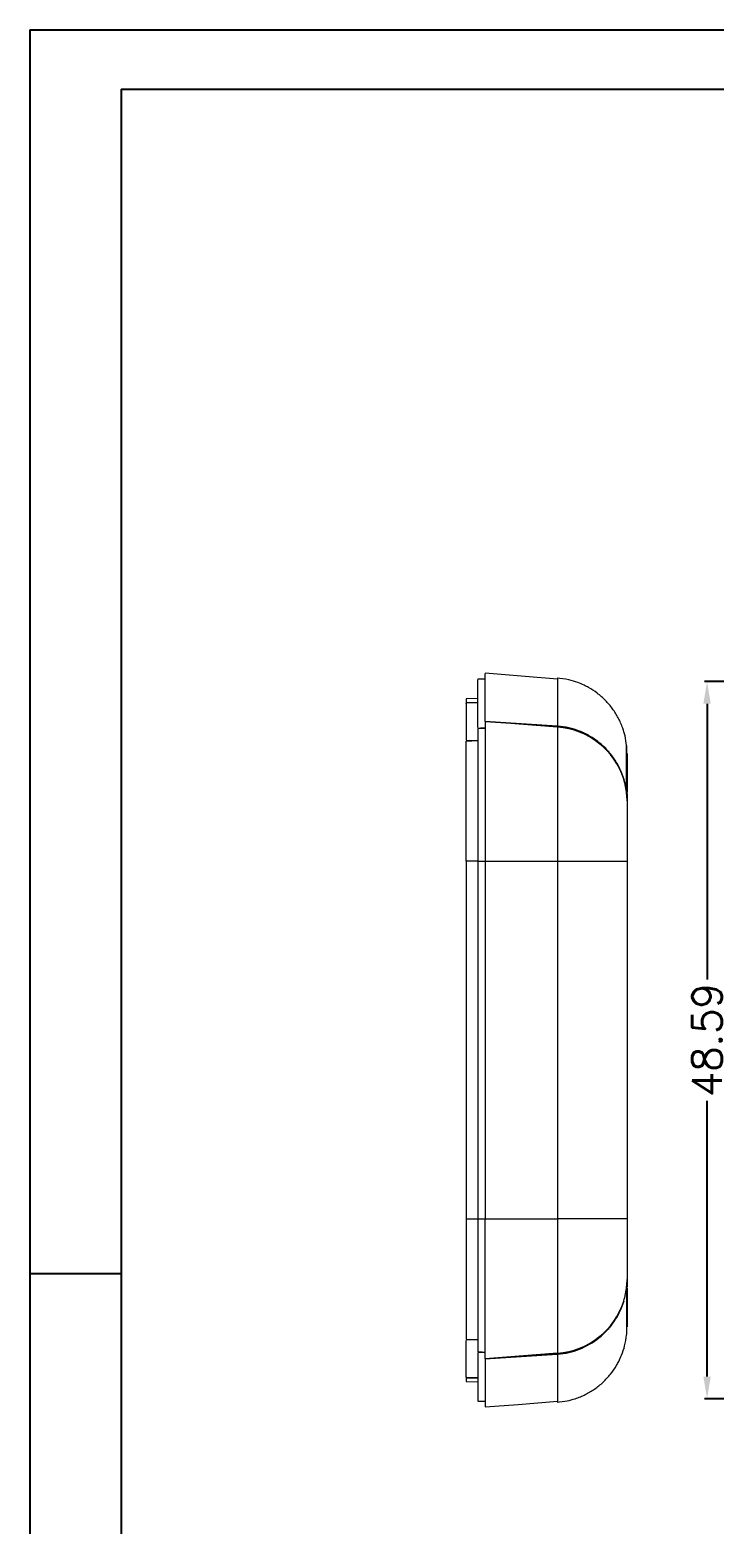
# Model space of a CAD drawing. Header units: inches. Extents: x 2768 to 3285, y 323 to 492.
# Drawn here: x 3046.9 to 3093.3, y 390.7 to 491.9 of the extents above; entities that cross this region are included whole.
import ezdxf

# ---------------------------------------------------------------- set-up
doc = ezdxf.new("R2010")
doc.units = ezdxf.units.IN
doc.styles.get("Standard").update_dxf_attribs({"font": 'txt', "bigfont": 'gbcbig.shx'})
doc.dimstyles.new('2', dxfattribs={"dimtxt": 2, "dimasz": 1.5, "dimexe": 0.18, "dimexo": 0.0625, "dimgap": 0.1, "dimtad": 0, "dimzin": 12, "dimdsep": 46, "dimtxsty": 'Standard', "dimcen": 0.5, "dimclrd": 3, "dimclre": 3, "dimadec": 0, "dimazin": 0, "dimtfac": 1, "dimtofl": 0, "dimtmove": 0, "dimatfit": 3, "dimfxl": 1, "dimtolj": 1, "dimtzin": 0, "dimarcsym": 0})

# ---------------------------------------------------------------- blocks, each defined once
blk = doc.blocks.new('*D149')
at = {"color": 3, "lineweight": -2}
for p, q in [((3112.56, 447.79), (3092.61, 447.79)), ((3092.79, 446.29), (3092.79, 427.6)), ((3092.79, 400.71), (3092.79, 419.4)), ((3112.58, 399.21), (3092.61, 399.21))]:
    blk.add_line(p, q, dxfattribs=at)
at = {"color": 3}
for points in [[(3092.54, 446.29), (3093.04, 446.29), (3092.79, 447.79)], [(3092.54, 400.71), (3093.04, 400.71), (3092.79, 399.21)]]:
    blk.add_solid(points, dxfattribs=at)
at = {"layer": 'Defpoints', "color": 0}
for p in [(3092.79, 447.79), (3112.63, 447.79), (3112.64, 399.21)]:
    blk.add_point(p, dxfattribs=at)
at = {"color": 0, "insert": (3092.79, 423.5), "char_height": 2, "attachment_point": 5, "rotation": 90}
blk.add_mtext('\\A1;48.59', dxfattribs=at)

msp = doc.modelspace()

# ---------------------------------------------------------------- linework, layer by layer
for p, q in [((3046.948, 491.935), (3285.275, 491.935)), ((3046.948, 491.935), (3046.948, 323.421)), ((3053.115, 487.923), (3281.263, 487.923)), ((3053.115, 487.923), (3053.115, 327.433)), ((3053.115, 407.678), (3046.948, 407.678)), ((3046.948, 401.437), (3046.948, 323.421))]:
    msp.add_line(p, q)
at = {"color": 7, "linetype": 'Continuous', "lineweight": 15}
for p, q in [((3077.772, 447.949), (3077.272, 447.949)), ((3082.672, 448.013), (3082.672, 447.933)), ((3077.272, 446.651), (3076.472, 446.623)), ((3076.472, 446.623), (3076.472, 446.374)), ((3077.273, 447.187), (3077.24, 447.19)), ((3076.472, 446.374), (3077.272, 446.377)), ((3076.472, 446.374), (3076.472, 446.359)), ((3077.272, 446.351), (3076.472, 446.323)), ((3077.272, 444.633), (3077.772, 444.633)), ((3077.772, 445.095), (3082.672, 444.764)), ((3082.672, 444.764), (3077.772, 445.095)), ((3082.672, 444.707), (3077.772, 445.086)), ((3077.272, 443.809), (3076.472, 443.781)), ((3076.472, 443.762), (3077.272, 443.788)), ((3076.472, 443.779), (3076.472, 443.762)), ((3087.346, 443.455), (3087.346, 443.455)), ((3087.372, 440.199), (3087.372, 439.703)), ((3077.272, 435.614), (3076.472, 435.614)), ((3076.472, 435.614), (3076.472, 411.385)), ((3077.272, 435.614), (3077.772, 435.614)), ((3077.272, 435.614), (3077.272, 411.385)), ((3077.772, 435.614), (3082.672, 435.614)), ((3077.772, 435.614), (3077.772, 411.385)), ((3082.672, 435.614), (3082.672, 411.385)), ((3082.672, 435.614), (3087.372, 435.614)), ((3087.372, 435.614), (3087.372, 411.385)), ((3076.472, 411.385), (3077.272, 411.385)), ((3077.272, 411.385), (3077.772, 411.385)), ((3077.772, 411.385), (3082.672, 411.385)), ((3087.372, 411.385), (3082.672, 411.385)), ((3087.372, 407.297), (3087.372, 406.8)), ((3076.472, 403.237), (3077.272, 403.211)), ((3076.472, 403.237), (3076.472, 403.219)), ((3076.472, 403.219), (3077.272, 403.191)), ((3087.346, 403.544), (3087.346, 403.544)), ((3077.272, 402.367), (3077.772, 402.367)), ((3082.672, 402.293), (3077.772, 401.913)), ((3082.672, 402.235), (3077.772, 401.905)), ((3077.772, 401.905), (3082.672, 402.235)), ((3076.472, 400.676), (3077.272, 400.648)), ((3076.472, 400.641), (3076.472, 400.625)), ((3076.472, 400.625), (3077.272, 400.623)), ((3076.472, 400.625), (3076.472, 400.377)), ((3076.472, 400.377), (3077.272, 400.349)), ((3077.272, 399.051), (3077.772, 399.051))]:
    msp.add_line(p, q, dxfattribs=at)
at = {"color": 7, "linetype": 'Continuous', "lineweight": 15, "flags": 128}
for points in [[(3082.674, 447.964), (3080.471, 448.137), (3077.772, 448.35)], [(3077.772, 444.627), (3077.647, 444.625), (3077.459, 444.623), (3077.272, 444.62)], [(3077.772, 444.627), (3077.63, 444.625), (3077.489, 444.623), (3077.272, 444.62)], [(3077.272, 402.379), (3077.413, 402.378), (3077.554, 402.376), (3077.772, 402.373)], [(3077.516, 402.376), (3077.522, 402.376), (3077.647, 402.375), (3077.772, 402.373)], [(3077.772, 398.65), (3080.002, 398.825), (3082.674, 399.036)]]:
    msp.add_lwpolyline(points, dxfattribs=at)
at = {"color": 7, "linetype": 'Continuous', "lineweight": 15}
for centre, radius, start, end in [((3082.301, 439.636), 5.085, 17.63152, 85.82234), ((3082.431, 439.703), 4.941, 0.00019, 5.8223), ((3082.431, 407.297), 4.941, 354.1777, 359.99981), ((3082.422, 407.298), 4.95, 342.67233, 354.17467), ((3082.304, 407.361), 5.082, 274.1557, 342.39044)]:
    msp.add_arc(centre, radius, start, end, dxfattribs=at)
for points, knots in [([(3077.272, 444.671), (3077.272, 444.717), (3077.272, 444.996), (3077.272, 445.471), (3077.272, 446.048), (3077.272, 446.465), (3077.272, 446.835), (3077.272, 447.158), (3077.272, 447.418), (3077.272, 447.63), (3077.272, 447.795), (3077.272, 447.894), (3077.272, 447.943), (3077.272, 447.941), (3077.272, 447.939)], [0, 0, 0, 0, 0.0209619, 0.1286623, 0.2363627, 0.3440631, 0.3979114, 0.5056118, 0.6133122, 0.6671606, 0.774861, 0.8825614, 0.9364098, 1, 1, 1, 1]), ([(3077.772, 445.095), (3077.772, 445.437), (3077.772, 446.121), (3077.772, 446.928), (3077.772, 447.58), (3077.772, 448.058), (3077.772, 448.318), (3077.772, 448.341), (3077.772, 448.342)], [0, 0, 0, 0, 0.1897052, 0.3794099, 0.5697469, 0.7600837, 0.9861105, 1, 1, 1, 1]), ([(3087.343, 443.455), (3087.313, 443.674), (3087.26, 444.076), (3087.104, 444.591), (3086.944, 444.995), (3086.728, 445.441), (3086.403, 445.96), (3085.924, 446.525), (3085.374, 447.009), (3084.877, 447.334), (3084.434, 447.564), (3083.992, 447.75), (3083.381, 447.939), (3082.9, 447.996), (3082.633, 448.027)], [0, 0, 0, 0, 0.0926515, 0.1704584, 0.225651, 0.2756507, 0.3786665, 0.4825741, 0.5864988, 0.6856976, 0.7317729, 0.7966566, 0.8872144, 1, 1, 1, 1]), ([(3076.472, 446.305), (3076.472, 446.311), (3076.472, 446.355), (3076.472, 446.163), (3076.472, 445.787), (3076.472, 445.316), (3076.472, 444.869), (3076.472, 444.377), (3076.472, 444.001), (3076.472, 443.839)], [0, 0, 0, 0, 0.0370875, 0.2771529, 0.5172182, 0.6372352, 0.7690339, 0.9008326, 1, 1, 1, 1]), ([(3077.272, 444.62), (3077.272, 444.227), (3077.272, 443.119), (3077.272, 439.852), (3077.272, 437.763), (3077.272, 435.614)], [0, 0, 0, 0, 0.49455447, 0.49455447, 0.99455447, 0.99455447, 0.99455447, 0.99455447]), ([(3077.772, 445.086), (3077.772, 444.986), (3077.772, 444.839), (3077.772, 444.455), (3077.772, 444.219), (3077.772, 443.797), (3077.772, 443.645), (3077.772, 443.323), (3077.772, 443.152), (3077.772, 442.615), (3077.772, 442.221), (3077.772, 441.574), (3077.772, 441.35), (3077.772, 440.892), (3077.772, 440.657), (3077.772, 439.934), (3077.772, 439.428), (3077.772, 438.635), (3077.772, 438.366), (3077.772, 437.827), (3077.772, 437.555), (3077.772, 436.734), (3077.772, 436.178), (3077.772, 435.614)], [0, 0, 0, 0, 0.125, 0.125, 0.25, 0.25, 0.3125, 0.3125, 0.375, 0.375, 0.5, 0.5, 0.5625, 0.5625, 0.625, 0.625, 0.75, 0.75, 0.8125, 0.8125, 0.875, 0.875, 1, 1, 1, 1]), ([(3087.147, 441.176), (3086.998, 441.667), (3086.776, 442.134), (3086.21, 442.975), (3085.86, 443.357), (3085.269, 443.831), (3085.061, 443.975), (3084.62, 444.23), (3084.389, 444.341), (3083.918, 444.525), (3083.676, 444.599), (3083.182, 444.71), (3082.927, 444.747), (3082.672, 444.764)], [0, 0, 0, 0, 0.25, 0.25, 0.5, 0.5, 0.625, 0.625, 0.75, 0.75, 0.875, 0.875, 1, 1, 1, 1]), ([(3082.672, 444.764), (3083.183, 444.73), (3083.676, 444.619), (3084.389, 444.341), (3084.62, 444.23), (3085.058, 443.976), (3085.266, 443.833), (3085.663, 443.515), (3085.851, 443.339), (3086.194, 442.965), (3086.351, 442.766), (3086.634, 442.345), (3086.761, 442.122), (3086.981, 441.66), (3087.073, 441.421), (3087.147, 441.176)], [0, 0, 0, 0, 0.25, 0.25, 0.375, 0.375, 0.5, 0.5, 0.625, 0.625, 0.75, 0.75, 0.875, 0.875, 1, 1, 1, 1]), ([(3082.672, 444.707), (3082.672, 444.33), (3082.672, 443.192), (3082.672, 439.896), (3082.672, 437.754), (3082.672, 435.614)], [0, 0, 0, 0, 0.5, 0.5, 1, 1, 1, 1]), ([(3076.472, 435.614), (3076.472, 436.067), (3076.472, 436.516), (3076.472, 437.183), (3076.472, 437.405), (3076.472, 437.845), (3076.472, 438.061), (3076.472, 438.7), (3076.472, 439.112), (3076.472, 439.71), (3076.472, 439.906), (3076.472, 440.291), (3076.472, 440.478), (3076.472, 441.022), (3076.472, 441.36), (3076.472, 441.832), (3076.472, 441.984), (3076.472, 442.274), (3076.472, 442.414), (3076.472, 442.807), (3076.472, 443.038), (3076.472, 443.339), (3076.472, 443.431), (3076.472, 443.558), (3076.472, 443.598), (3076.472, 443.68), (3076.472, 443.721), (3076.472, 443.762)], [0, 0, 0, 0, 0.125, 0.125, 0.1875, 0.1875, 0.25, 0.25, 0.375, 0.375, 0.4375, 0.4375, 0.5, 0.5, 0.625, 0.625, 0.6875, 0.6875, 0.75, 0.75, 0.875, 0.875, 0.9375, 0.9375, 0.96875, 0.96875, 1, 1, 1, 1]), ([(3087.346, 443.446), (3087.346, 443.447), (3087.345, 443.459), (3087.345, 443.367), (3087.345, 443.163), (3087.345, 442.833), (3087.346, 442.39), (3087.346, 441.813), (3087.346, 441.102), (3087.346, 440.503), (3087.346, 440.204)], [0, 0, 0, 0, 0.0234835, 0.1595537, 0.2956238, 0.4317719, 0.567842, 0.7039119, 0.8519079, 1, 1, 1, 1]), ([(3087.346, 440.204), (3087.346, 440.344), (3087.346, 440.766), (3087.346, 441.387), (3087.346, 442.024), (3087.346, 442.546), (3087.345, 442.953), (3087.345, 443.241), (3087.345, 443.415), (3087.346, 443.436), (3087.346, 443.446)], [0, 0, 0, 0, 0.0681606, 0.2044887, 0.3408918, 0.4772203, 0.6135489, 0.7498775, 0.8862843, 1, 1, 1, 1]), ([(3087.346, 443.29), (3087.346, 443.264), (3087.346, 443.179), (3087.346, 442.996), (3087.346, 442.87)], [0, 0, 0, 0, 0.3110997, 1, 1, 1, 1]), ([(3087.372, 442.919), (3087.372, 442.904), (3087.372, 442.87), (3087.372, 442.495), (3087.372, 441.843), (3087.372, 441.104), (3087.372, 440.483), (3087.372, 440.271)], [0, 0, 0, 0, 0.1873797, 0.4184251, 0.6490472, 0.8796918, 1, 1, 1, 1]), ([(3087.346, 440.204), (3087.346, 440.201), (3087.346, 440.198), (3087.346, 440.195), (3087.346, 440.192), (3087.346, 440.189), (3087.346, 440.186), (3087.346, 440.182), (3087.346, 440.179), (3087.346, 440.175)], [0, 0, 0, 0, 0.00004982019, 0.00004982019, 0.00004982019, 0.00009964038, 0.00009964038, 0.00009964038, 0.00016336368, 0.00016336368, 0.00016336368, 0.00016336368]), ([(3087.372, 439.703), (3087.372, 439.691), (3087.372, 439.668), (3087.372, 439.625), (3087.372, 439.574), (3087.372, 439.495), (3087.372, 439.38), (3087.372, 439.157), (3087.372, 438.809), (3087.372, 438.296), (3087.372, 437.799), (3087.372, 437.371), (3087.372, 437.035), (3087.372, 436.69), (3087.372, 436.336), (3087.372, 435.977), (3087.372, 435.736), (3087.372, 435.614)], [0, 0, 0, 0, 0.0311697, 0.0623586, 0.093625, 0.1250268, 0.187724, 0.2499697, 0.3748887, 0.4996657, 0.6246531, 0.687239, 0.749542, 0.8123534, 0.8747175, 0.9371085, 1, 1, 1, 1]), ([(3076.472, 411.385), (3076.472, 410.932), (3076.472, 410.483), (3076.472, 409.816), (3076.472, 409.594), (3076.472, 409.155), (3076.472, 408.938), (3076.472, 408.3), (3076.472, 407.887), (3076.472, 407.289), (3076.472, 407.094), (3076.472, 406.709), (3076.472, 406.521), (3076.472, 405.978), (3076.472, 405.64), (3076.472, 405.167), (3076.472, 405.016), (3076.472, 404.725), (3076.472, 404.586), (3076.472, 404.192), (3076.472, 403.961), (3076.472, 403.661), (3076.472, 403.568), (3076.472, 403.442), (3076.472, 403.401), (3076.472, 403.319), (3076.472, 403.278), (3076.472, 403.237)], [0, 0, 0, 0, 0.125, 0.125, 0.1875, 0.1875, 0.25, 0.25, 0.375, 0.375, 0.4375, 0.4375, 0.5, 0.5, 0.625, 0.625, 0.6875, 0.6875, 0.75, 0.75, 0.875, 0.875, 0.9375, 0.9375, 0.96875, 0.96875, 1, 1, 1, 1]), ([(3077.272, 411.385), (3077.272, 409.237), (3077.272, 407.148), (3077.272, 403.881), (3077.272, 402.772), (3077.272, 402.379)], [0.00544553, 0.00544553, 0.00544553, 0.00544553, 0.50544553, 0.50544553, 1, 1, 1, 1]), ([(3077.772, 401.913), (3077.772, 402.013), (3077.772, 402.161), (3077.772, 402.545), (3077.772, 402.781), (3077.772, 403.203), (3077.772, 403.355), (3077.772, 403.677), (3077.772, 403.847), (3077.772, 404.385), (3077.772, 404.779), (3077.772, 405.425), (3077.772, 405.65), (3077.772, 406.108), (3077.772, 406.343), (3077.772, 407.066), (3077.772, 407.571), (3077.772, 408.365), (3077.772, 408.633), (3077.772, 409.173), (3077.772, 409.445), (3077.772, 410.266), (3077.772, 410.822), (3077.772, 411.385)], [0, 0, 0, 0, 0.125, 0.125, 0.25, 0.25, 0.3125, 0.3125, 0.375, 0.375, 0.5, 0.5, 0.5625, 0.5625, 0.625, 0.625, 0.75, 0.75, 0.8125, 0.8125, 0.875, 0.875, 1, 1, 1, 1]), ([(3082.672, 411.385), (3082.672, 409.245), (3082.672, 407.104), (3082.672, 403.808), (3082.672, 402.67), (3082.672, 402.293)], [0, 0, 0, 0, 0.5, 0.5, 1, 1, 1, 1]), ([(3087.372, 411.385), (3087.372, 411.316), (3087.372, 411.177), (3087.372, 410.971), (3087.372, 410.766), (3087.372, 410.563), (3087.372, 410.361), (3087.372, 410.162), (3087.372, 409.916), (3087.372, 409.629), (3087.372, 409.201), (3087.372, 408.704), (3087.372, 408.191), (3087.372, 407.843), (3087.372, 407.62), (3087.372, 407.482), (3087.372, 407.37), (3087.372, 407.321), (3087.372, 407.297)], [0, 0, 0, 0, 0.0360094, 0.0717978, 0.1074527, 0.1430622, 0.1787151, 0.2144996, 0.2505032, 0.3127126, 0.3753894, 0.500374, 0.6251482, 0.7500645, 0.8122157, 0.8750046, 0.9376108, 1, 1, 1, 1]), ([(3087.346, 406.796), (3087.346, 406.655), (3087.346, 406.233), (3087.346, 405.613), (3087.346, 404.975), (3087.346, 404.454), (3087.345, 404.047), (3087.345, 403.759), (3087.345, 403.585), (3087.346, 403.563), (3087.346, 403.554)], [0, 0, 0, 0, 0.0681277, 0.20439, 0.3407273, 0.47699, 0.6132528, 0.7495156, 0.8858566, 1, 1, 1, 1]), ([(3087.346, 406.796), (3087.346, 406.799), (3087.346, 406.802), (3087.346, 406.805), (3087.346, 406.808), (3087.346, 406.811), (3087.346, 406.813), (3087.346, 406.817), (3087.346, 406.821), (3087.346, 406.825)], [0, 0, 0, 0, 0.00004982019, 0.00004982019, 0.00004982019, 0.00009964038, 0.00009964038, 0.00009964038, 0.00016336373, 0.00016336373, 0.00016336373, 0.00016336373]), ([(3087.372, 406.729), (3087.372, 406.516), (3087.372, 405.896), (3087.372, 405.157), (3087.372, 404.504), (3087.372, 404.13), (3087.372, 404.096), (3087.372, 404.081)], [0, 0, 0, 0, 0.1203579, 0.3511103, 0.5818457, 0.8130005, 1, 1, 1, 1]), ([(3087.147, 405.824), (3086.998, 405.333), (3086.781, 404.875), (3086.355, 404.239), (3086.196, 404.037), (3085.854, 403.664), (3085.67, 403.491), (3085.274, 403.172), (3085.062, 403.026), (3084.623, 402.771), (3084.395, 402.661), (3083.924, 402.476), (3083.679, 402.401), (3083.18, 402.289), (3082.928, 402.253), (3082.672, 402.235)], [0, 0, 0, 0, 0.25, 0.25, 0.375, 0.375, 0.5, 0.5, 0.625, 0.625, 0.75, 0.75, 0.875, 0.875, 1, 1, 1, 1]), ([(3082.672, 402.235), (3083.182, 402.27), (3083.685, 402.383), (3084.626, 402.752), (3085.074, 403.011), (3085.664, 403.486), (3085.848, 403.658), (3086.193, 404.033), (3086.352, 404.235), (3086.637, 404.659), (3086.763, 404.882), (3086.981, 405.341), (3087.073, 405.579), (3087.147, 405.824)], [0, 0, 0, 0, 0.25, 0.25, 0.5, 0.5, 0.625, 0.625, 0.75, 0.75, 0.875, 0.875, 1, 1, 1, 1]), ([(3076.472, 400.695), (3076.472, 400.689), (3076.472, 400.644), (3076.472, 400.837), (3076.472, 401.212), (3076.472, 401.684), (3076.472, 402.131), (3076.472, 402.622), (3076.472, 402.999), (3076.472, 403.16)], [0, 0, 0, 0, 0.0370875, 0.2771529, 0.5172182, 0.6372352, 0.7690339, 0.9008326, 1, 1, 1, 1]), ([(3082.633, 398.973), (3082.866, 398.999), (3083.279, 399.044), (3083.805, 399.189), (3084.209, 399.338), (3084.658, 399.541), (3085.185, 399.852), (3085.762, 400.317), (3086.258, 400.852), (3086.596, 401.339), (3086.839, 401.779), (3087.039, 402.222), (3087.242, 402.822), (3087.307, 403.291), (3087.342, 403.544)], [0, 0, 0, 0, 0.09819813, 0.17485849, 0.22901724, 0.27906024, 0.38207383, 0.48586035, 0.5896967, 0.68820985, 0.73460378, 0.80103452, 0.89267239, 1, 1, 1, 1]), ([(3077.272, 402.328), (3077.272, 402.283), (3077.272, 402.003), (3077.272, 401.529), (3077.272, 400.952), (3077.272, 400.535), (3077.272, 400.165), (3077.272, 399.842), (3077.272, 399.582), (3077.272, 399.37), (3077.272, 399.205), (3077.272, 399.105), (3077.272, 399.056), (3077.272, 399.059), (3077.272, 399.06)], [0, 0, 0, 0, 0.0209619, 0.1286623, 0.2363627, 0.3440631, 0.3979114, 0.5056118, 0.6133122, 0.6671606, 0.774861, 0.8825614, 0.9364098, 1, 1, 1, 1]), ([(3077.772, 401.905), (3077.772, 401.563), (3077.772, 400.879), (3077.772, 400.071), (3077.772, 399.42), (3077.772, 398.941), (3077.772, 398.682), (3077.772, 398.659), (3077.772, 398.657)], [0, 0, 0, 0, 0.1897052, 0.3794099, 0.5697469, 0.7600837, 0.9861105, 1, 1, 1, 1])]:
    msp.add_open_spline(points, degree=3, knots=knots, dxfattribs=at)
at = {"color": 8, "linetype": 'Continuous', "lineweight": 15}
msp.add_open_spline([(3082.672, 447.933), (3082.672, 447.927), (3082.672, 447.889), (3082.672, 447.557), (3082.672, 446.918), (3082.672, 446.007), (3082.672, 445.178), (3082.672, 444.764)], degree=3, knots=[0, 0, 0, 0, 0.0501204, 0.2876759, 0.5251745, 0.7626161, 1, 1, 1, 1], dxfattribs=at)
at = {"color": 7, "linetype": 'Continuous', "lineweight": 15}
for points in [[(3082.672, 444.764), (3082.672, 444.745), (3082.672, 444.726), (3082.672, 444.707)], [(3087.346, 440.175), (3087.312, 440.515), (3087.246, 440.849), (3087.147, 441.176)], [(3087.147, 441.176), (3087.246, 440.85), (3087.312, 440.514), (3087.346, 440.175)], [(3087.147, 405.824), (3087.246, 406.15), (3087.312, 406.486), (3087.346, 406.825)], [(3087.147, 405.824), (3087.246, 406.151), (3087.312, 406.485), (3087.346, 406.825)], [(3082.672, 402.235), (3082.672, 402.254), (3082.672, 402.274), (3082.672, 402.293)]]:
    msp.add_open_spline(points, degree=3, dxfattribs=at)
at = {"color": 8, "linetype": 'Continuous', "lineweight": 15}
msp.add_open_spline([(3082.672, 402.235), (3082.672, 400.035), (3082.672, 398.94), (3082.672, 398.977)], degree=3, dxfattribs=at)

# ---------------------------------------------------------------- dimensions: what is measured, and where the dimension line sits
dim = msp.add_linear_dim(base=(3092.794, 447.793), p1=(3112.638, 399.206), p2=(3112.626, 447.793), angle=90, dimstyle='2')
dim.commit()
dim.dimension.update_dxf_attribs({"geometry": '*D149', "text_midpoint": (3092.794, 423.499)})

doc.saveas('drawing.dxf')
